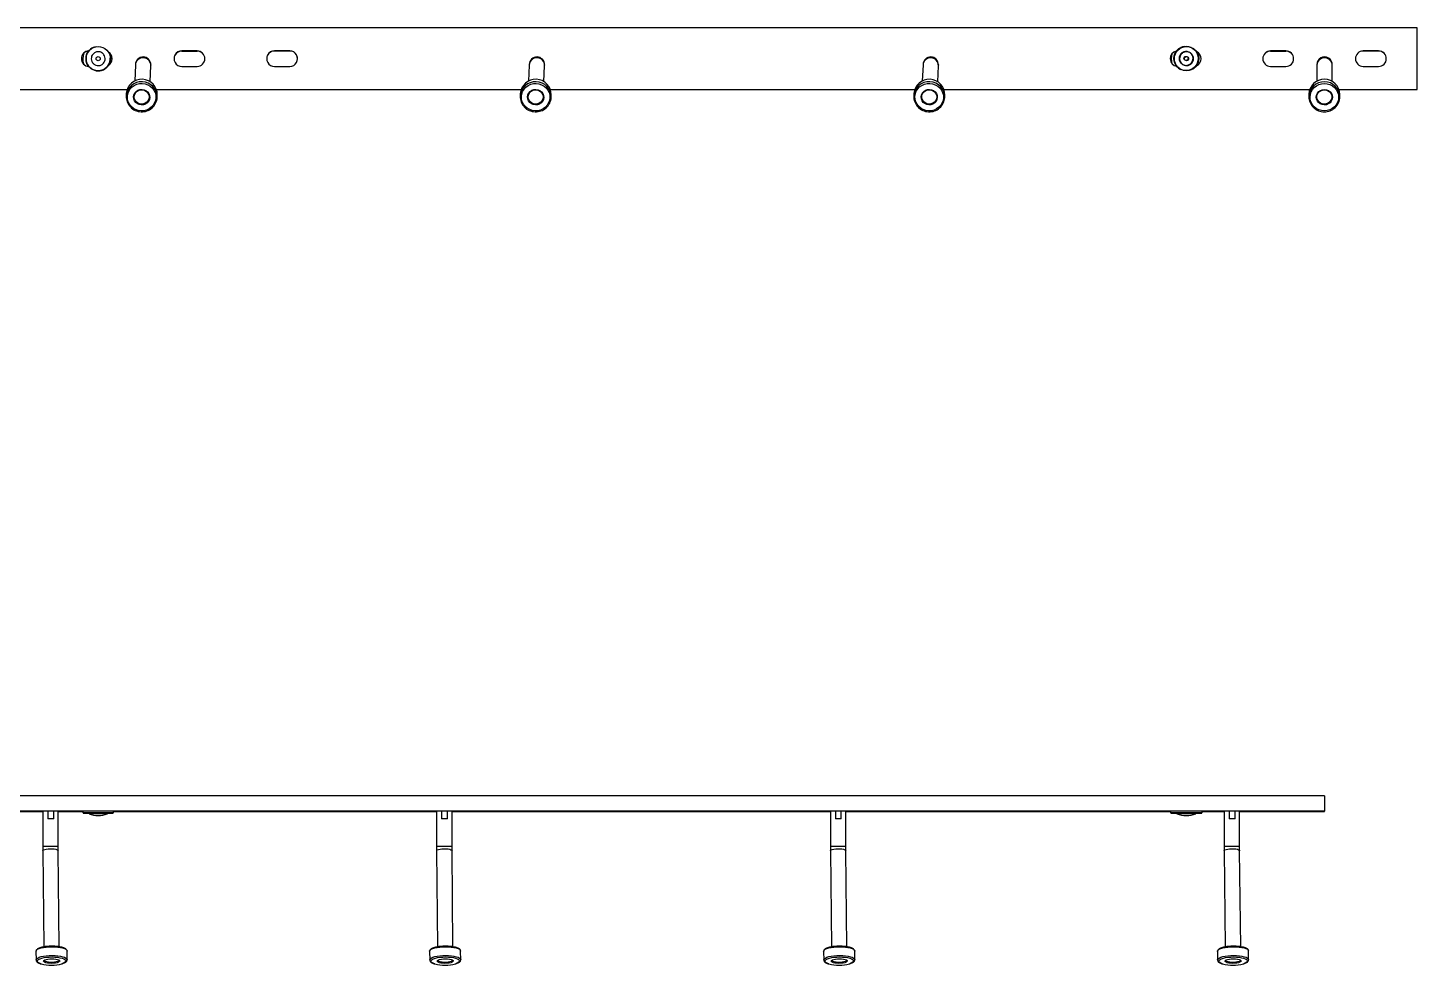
# Model space of a CAD drawing. Header units: millimetres. Extents: x 1364877 to 2662909, y 234189 to 1399913.
# Drawn here: x 2136116 to 2161923, y 775751 to 793162 of the extents above; entities that cross this region are included whole.
import ezdxf

# ---------------------------------------------------------------- set-up
doc = ezdxf.new("R2010")
doc.units = ezdxf.units.MM
doc.header["$LTSCALE"] = 5
doc.header["$MEASUREMENT"] = 0
doc.layers.add('A-CONC-LIN2', color=7, linetype='CONTINUOUS', lineweight=25)

msp = doc.modelspace()

# ---------------------------------------------------------------- linework, layer by layer
at = {"layer": 'A-CONC-LIN2'}
for p, q in [((2161922.8, 793162.4), (2075869.8, 793162.4)), ((2161922.8, 792015), (2161922.8, 793162.4)), ((2137385.9, 792811.7), (2137385.7, 792811.7)), ((2157591.9, 792815.8), (2157591.8, 792815.8)), ((2137136.5, 792586.4), (2137136.5, 792586.2)), ((2137648.8, 792603), (2137648.7, 792603.2)), ((2139262.2, 792732.1), (2138975.4, 792732.1)), ((2138975.4, 792731), (2138975.4, 792732.1)), ((2139262.2, 792731), (2138975.4, 792731)), ((2138975.4, 792731), (2138975.4, 792729.8)), ((2138975.4, 792729.8), (2139262.2, 792729.8)), ((2139262.2, 792731), (2139262.2, 792732.1)), ((2139262.2, 792731), (2139262.2, 792729.8)), ((2140983.3, 792732.1), (2140696.4, 792732.1)), ((2140696.4, 792731), (2140696.4, 792732.1)), ((2140983.3, 792731), (2140696.4, 792731)), ((2140983.3, 792731), (2140983.3, 792732.1)), ((2157342.6, 792590.5), (2157342.6, 792590.4)), ((2157854.8, 792607.3), (2157854.8, 792607.3)), ((2157864.7, 792588.8), (2157864.7, 792589)), ((2159484.6, 792732.1), (2159197.8, 792732.1)), ((2159197.8, 792731), (2159197.8, 792732.1)), ((2159484.7, 792731), (2159197.8, 792731)), ((2159197.8, 792731), (2159197.8, 792729.8)), ((2159197.8, 792729.8), (2159484.6, 792729.8)), ((2159484.7, 792731), (2159484.6, 792732.1)), ((2159484.7, 792731), (2159484.6, 792729.8)), ((2161205.7, 792732.1), (2160918.9, 792732.1)), ((2160918.9, 792731), (2160918.9, 792732.1)), ((2161205.7, 792731), (2160918.9, 792731)), ((2161205.7, 792731), (2161205.7, 792732.1)), ((2138114.5, 792471.9), (2138101, 792173.8)), ((2138387.5, 792160.9), (2138401, 792459)), ((2138401.7, 792476.6), (2138401.5, 792468.9)), ((2138401.7, 792474), (2138401.7, 792476.7)), ((2138975.4, 792445.3), (2139262.2, 792445.3)), ((2140696.4, 792445.3), (2140983.3, 792445.3)), ((2145429, 792471.2), (2145417.1, 792173)), ((2145703.7, 792161.5), (2145715.6, 792459.7)), ((2145716.2, 792476.6), (2145716, 792469.8)), ((2145716.2, 792474), (2145716.2, 792476.7)), ((2152743.5, 792472.1), (2152729.6, 792174)), ((2153016.1, 792160.7), (2153030, 792458.8)), ((2153030.7, 792476.6), (2153030.5, 792468.7)), ((2153030.7, 792474), (2153030.7, 792476.7)), ((2159197.8, 792445.3), (2159484.7, 792445.3)), ((2160058.3, 792466.4), (2160056.4, 792167.9)), ((2160343.2, 792166.1), (2160345.1, 792464.5)), ((2160345.2, 792474), (2160345.2, 792476.7)), ((2160918.9, 792445.3), (2161205.7, 792445.3)), ((2131759.8, 792015), (2137959.6, 792015)), ((2131760.2, 792013.9), (2137959.2, 792013.9)), ((2137958.8, 792012.7), (2131760.6, 792012.7)), ((2137945.3, 791940.2), (2137943.2, 791893.5)), ((2138506.5, 792015), (2145277.1, 792015)), ((2138506.9, 792013.9), (2145276.7, 792013.9)), ((2145276.3, 792012.7), (2138507.3, 792012.7)), ((2138519.3, 791867.5), (2138521.5, 791914.2)), ((2145262.7, 791938.6), (2145260.8, 791891.9)), ((2145823.9, 792015), (2152587.8, 792015)), ((2145824.4, 792013.9), (2152587.4, 792013.9)), ((2152587, 792012.7), (2145824.8, 792012.7)), ((2145837.1, 791868.9), (2145838.9, 791915.6)), ((2152573.6, 791940.7), (2152571.4, 791894)), ((2153134.8, 792015), (2159924.9, 792015)), ((2153135.2, 792013.9), (2159924.5, 792013.9)), ((2159924.1, 792012.7), (2153135.6, 792012.7)), ((2153147.5, 791867.1), (2153149.7, 791913.8)), ((2159909.9, 791928.5), (2159909.6, 791881.8)), ((2160471.5, 792015), (2161922.8, 792015)), ((2160471.9, 792013.9), (2161922.8, 792013.9)), ((2160486.3, 791878.1), (2160486.6, 791924.8)), ((2161922.8, 792013.9), (2161922.8, 792015)), ((2160201.8, 778899.5), (2074148.8, 778899.5)), ((2160201.8, 778899.5), (2160201.8, 778612.7)), ((2160201.8, 778612.7), (2074148.8, 778612.7)), ((2130513.5, 778608), (2136393.8, 778608)), ((2136393.8, 778610.8), (2136393.8, 777955.2)), ((2136486.9, 778611.3), (2136486.9, 778467.9)), ((2136596.6, 778611.3), (2136486.9, 778611.3)), ((2136596.6, 778467.9), (2136596.6, 778611.3)), ((2136680.6, 777955.2), (2136680.6, 778610.8)), ((2136680.6, 778608), (2137136.5, 778608)), ((2137136.5, 778610.3), (2137136.5, 778578.8)), ((2137710.2, 778578.8), (2137710.2, 778610.3)), ((2137710.2, 778608), (2143708.3, 778608)), ((2139262.2, 778610.9), (2138975.4, 778610.9)), ((2138975.4, 778610.9), (2138975.4, 778609.7)), ((2138975.4, 778609.7), (2139262.2, 778609.7)), ((2139262.2, 778610.9), (2139262.2, 778609.7)), ((2143708.3, 778610.8), (2143708.3, 777955.2)), ((2143800.6, 778611.3), (2143800.6, 778467.9)), ((2143910.3, 778611.3), (2143800.6, 778611.3)), ((2143910.3, 778467.9), (2143910.3, 778611.3)), ((2143995.1, 777955.2), (2143995.1, 778610.8)), ((2143995.1, 778608), (2151022.8, 778608)), ((2151022.8, 778610.8), (2151022.8, 777955.2)), ((2151116.1, 778611.3), (2151116.1, 778467.9)), ((2151225.8, 778611.3), (2151116.1, 778611.3)), ((2151225.8, 778467.9), (2151225.8, 778611.3)), ((2151309.6, 777955.2), (2151309.6, 778610.8)), ((2151309.6, 778608), (2157342.6, 778608)), ((2156042.5, 778610.9), (2155755.7, 778610.9)), ((2155755.7, 778610.9), (2155755.7, 778609.7)), ((2155755.7, 778609.7), (2156042.5, 778609.7)), ((2156042.5, 778610.9), (2156042.5, 778609.7)), ((2157342.6, 778610.3), (2157342.6, 778578.8)), ((2157925.7, 778578.8), (2157925.7, 778610.3)), ((2157925.7, 778608), (2158337.3, 778608)), ((2158337.3, 778610.8), (2158337.3, 777955.2)), ((2158430.8, 778611.3), (2158430.9, 778467.9)), ((2158540.5, 778611.3), (2158430.8, 778611.3)), ((2158540.5, 778467.9), (2158540.5, 778611.3)), ((2158624.1, 777955.2), (2158624.1, 778610.8)), ((2158624.1, 778608), (2160201.8, 778608)), ((2159484.6, 778610.9), (2159197.8, 778610.9)), ((2159197.8, 778610.9), (2159197.8, 778609.7)), ((2159197.8, 778609.7), (2159484.6, 778609.7)), ((2159484.6, 778610.9), (2159484.6, 778609.7)), ((2160201.8, 778608), (2160201.8, 778612.7)), ((2137246.4, 778572.1), (2137252.8, 778572.1)), ((2137252.8, 778573), (2137252.8, 778563)), ((2137593.9, 778563), (2137593.9, 778573)), ((2157452.5, 778572.1), (2157458.8, 778572.1)), ((2157458.8, 778573), (2157458.8, 778563)), ((2157809.5, 778563), (2157809.5, 778573)), ((2136394.2, 777873.2), (2136412.3, 776091)), ((2136699.1, 776094), (2136681, 777876.1)), ((2143708.6, 777873.4), (2143723.4, 776091.3)), ((2144010.3, 776093.7), (2143995.4, 777875.8)), ((2151023.2, 777873.1), (2151041.9, 776091)), ((2151328.7, 776094), (2151310, 777876.1)), ((2158337.7, 777873), (2158357.5, 776090.9)), ((2158644.3, 776094.1), (2158624.5, 777876.2)), ((2136268.2, 776008.8), (2136269.8, 775847.2)), ((2136846.5, 775853.1), (2136844.9, 776014.7)), ((2143579.2, 776009.4), (2143580.5, 775847.7)), ((2144157.2, 775852.5), (2144155.9, 776014.2)), ((2150897.8, 776008.7), (2150899.5, 775847.1)), ((2151476.2, 775853.2), (2151474.5, 776014.8)), ((2158213.4, 776008.6), (2158215.2, 775847)), ((2158791.9, 775853.3), (2158790.1, 776015))]:
    msp.add_line(p, q, dxfattribs=at)
for points in [[(2138219.6, 791619.4), (2138168.1, 791626.6), (2138119, 791643.3), (2138074.2, 791668.9), (2138035.5, 791702.4), (2138004.2, 791742.5), (2137981.7, 791787.6), (2137968.7, 791836.1), (2137965.8, 791886), (2137973.1, 791935.5), (2137990.4, 791982.6), (2138016.8, 792025.5), (2138051.5, 792062.7), (2138093.1, 792092.6), (2138140, 792114.1), (2138190.4, 792126.3), (2138242.3, 792128.9), (2138293.8, 792121.7), (2138342.9, 792105), (2138387.7, 792079.4), (2138426.5, 792045.9), (2138457.8, 792005.9), (2138480.3, 791960.7), (2138493.3, 791912.3), (2138496.1, 791862.3), (2138488.8, 791812.9), (2138471.6, 791765.7), (2138445.1, 791722.8), (2138410.5, 791685.7), (2138368.9, 791655.8), (2138322, 791634.3), (2138271.6, 791622), (2138219.6, 791619.4)], [(2138224.6, 791730.4), (2138186.1, 791737), (2138150.6, 791753), (2138120.6, 791777.2), (2138098.2, 791808), (2138084.8, 791843.4), (2138081.3, 791880.8), (2138088.1, 791917.8), (2138104.6, 791951.8), (2138129.7, 791980.6), (2138161.7, 792002), (2138198.4, 792014.8), (2138237.4, 792018), (2138275.9, 792011.3), (2138311.4, 791995.4), (2138341.3, 791971.1), (2138363.8, 791940.3), (2138377.2, 791904.9), (2138380.7, 791867.5), (2138373.9, 791830.5), (2138357.4, 791796.5), (2138332.3, 791767.8), (2138300.3, 791746.3), (2138263.5, 791733.5), (2138224.6, 791730.4)], [(2145538.7, 791619.2), (2145487.1, 791626.1), (2145437.9, 791642.6), (2145393, 791668), (2145354.1, 791701.2), (2145322.6, 791741.1), (2145299.8, 791786.2), (2145286.6, 791834.6), (2145283.5, 791884.5), (2145290.5, 791934), (2145307.5, 791981.2), (2145333.7, 792024.3), (2145368.2, 792061.6), (2145409.7, 792091.7), (2145456.4, 792113.4), (2145506.8, 792126), (2145558.7, 792128.8), (2145610.2, 792121.9), (2145659.4, 792105.5), (2145704.4, 792080.1), (2145743.3, 792046.8), (2145774.8, 792006.9), (2145797.5, 791961.9), (2145810.8, 791913.5), (2145813.9, 791863.6), (2145806.8, 791814.1), (2145789.9, 791766.9), (2145763.6, 791723.8), (2145729.1, 791686.5), (2145687.7, 791656.4), (2145640.9, 791634.6), (2145590.6, 791622.1), (2145538.7, 791619.2)], [(2145543, 791730.2), (2145504.5, 791736.6), (2145468.9, 791752.4), (2145438.8, 791776.5), (2145416.2, 791807.2), (2145402.6, 791842.5), (2145399, 791879.9), (2145405.5, 791916.9), (2145421.9, 791951.1), (2145446.8, 791979.9), (2145478.7, 792001.5), (2145515.4, 792014.5), (2145554.3, 792017.9), (2145592.9, 792011.4), (2145628.4, 791995.6), (2145658.5, 791971.6), (2145681.2, 791940.8), (2145694.7, 791905.6), (2145698.4, 791868.1), (2145691.8, 791831.1), (2145675.5, 791797), (2145650.5, 791768.2), (2145618.6, 791746.5), (2145582, 791733.6), (2145543, 791730.2)], [(2152847.5, 791619.5), (2152796, 791626.7), (2152746.9, 791643.5), (2152702.2, 791669.1), (2152663.5, 791702.7), (2152632.2, 791742.8), (2152609.8, 791788), (2152596.9, 791836.4), (2152594.1, 791886.4), (2152601.4, 791935.8), (2152618.7, 791982.9), (2152645.2, 792025.8), (2152680, 792062.9), (2152721.6, 792092.8), (2152768.5, 792114.2), (2152818.9, 792126.4), (2152870.9, 792128.9), (2152922.4, 792121.7), (2152971.4, 792104.9), (2153016.2, 792079.3), (2153054.9, 792045.7), (2153086.1, 792005.6), (2153108.6, 791960.4), (2153121.5, 791912), (2153124.3, 791862), (2153117, 791812.6), (2153099.7, 791765.5), (2153073.2, 791722.5), (2153038.4, 791685.5), (2152996.8, 791655.6), (2152949.9, 791634.2), (2152899.5, 791622), (2152847.5, 791619.5)], [(2152852.6, 791730.4), (2152814.1, 791737.1), (2152778.7, 791753.1), (2152748.7, 791777.4), (2152726.3, 791808.3), (2152712.9, 791843.6), (2152709.5, 791881.1), (2152716.3, 791918.1), (2152732.9, 791952), (2152758, 791980.7), (2152790.1, 792002.2), (2152826.8, 792014.9), (2152865.8, 792018), (2152904.3, 792011.3), (2152939.7, 791995.3), (2152969.7, 791971), (2152992.1, 791940.1), (2153005.5, 791904.8), (2153008.9, 791867.3), (2153002, 791830.3), (2152985.5, 791796.4), (2152960.4, 791767.7), (2152928.3, 791746.2), (2152891.6, 791733.5), (2152852.6, 791730.4)], [(2160196.3, 791618.6), (2160144.6, 791623.8), (2160094.9, 791638.6), (2160049.1, 791662.5), (2160009.1, 791694.4), (2159976.4, 791733.3), (2159952.1, 791777.5), (2159937.3, 791825.5), (2159932.5, 791875.2), (2159937.9, 791924.9), (2159953.3, 791972.7), (2159978.1, 792016.6), (2160011.4, 792055.1), (2160051.8, 792086.5), (2160097.8, 792109.8), (2160147.7, 792124), (2160199.5, 792128.6), (2160251.3, 792123.4), (2160301, 792108.5), (2160346.7, 792084.7), (2160386.7, 792052.7), (2160419.5, 792013.9), (2160443.7, 791969.6), (2160458.5, 791921.7), (2160463.3, 791871.9), (2160457.9, 791822.2), (2160442.5, 791774.4), (2160417.7, 791730.5), (2160384.5, 791692.1), (2160344, 791660.6), (2160298, 791637.3), (2160248.1, 791623.1), (2160196.3, 791618.6)], [(2160197, 791729.6), (2160158.3, 791734.8), (2160122.2, 791749.4), (2160091.3, 791772.4), (2160067.7, 791802.4), (2160053, 791837.2), (2160048.1, 791874.5), (2160053.4, 791911.7), (2160068.6, 791946.4), (2160092.6, 791976), (2160123.8, 791998.7), (2160160, 792012.9), (2160198.8, 792017.5), (2160237.6, 792012.4), (2160273.6, 791997.8), (2160304.5, 791974.7), (2160328.1, 791944.7), (2160342.9, 791909.9), (2160347.7, 791872.6), (2160342.4, 791835.4), (2160327.2, 791800.8), (2160303.2, 791771.1), (2160272, 791748.4), (2160235.8, 791734.3), (2160197, 791729.6)], [(2138225.2, 791744.5), (2138187.9, 791751.1), (2138153.8, 791767.2), (2138125.4, 791791.4), (2138104.9, 791822.1), (2138093.8, 791857), (2138092.8, 791893.4), (2138102.1, 791928.7), (2138121, 791960.3), (2138148, 791985.7), (2138181.2, 792003.2), (2138218.1, 792011.4), (2138256, 792009.7), (2138292, 791998.2), (2138323.6, 791977.9), (2138348.2, 791950.1), (2138364.2, 791917), (2138370.3, 791881.1), (2138366.1, 791844.9), (2138351.9, 791811.1), (2138328.8, 791782.4), (2138298.4, 791760.7), (2138263, 791747.8), (2138225.2, 791744.5)], [(2145543.6, 791744.3), (2145506.2, 791750.7), (2145472.1, 791766.6), (2145443.6, 791790.7), (2145422.9, 791821.4), (2145411.5, 791856.2), (2145410.4, 791892.6), (2145419.5, 791927.9), (2145438.2, 791959.6), (2145465.1, 791985.1), (2145498.2, 792002.8), (2145535.1, 792011.2), (2145573, 792009.7), (2145609.1, 791998.4), (2145640.7, 791978.2), (2145665.5, 791950.6), (2145681.7, 791917.6), (2145688, 791881.7), (2145684, 791845.4), (2145670, 791811.6), (2145646.9, 791782.7), (2145616.6, 791760.9), (2145581.3, 791747.8), (2145543.6, 791744.3)], [(2152853.3, 791744.5), (2152816, 791751.2), (2152781.9, 791767.3), (2152753.5, 791791.6), (2152733.1, 791822.3), (2152721.9, 791857.2), (2152721, 791893.7), (2152730.4, 791928.9), (2152749.3, 791960.4), (2152776.4, 791985.9), (2152809.6, 792003.3), (2152846.5, 792011.4), (2152884.4, 792009.7), (2152920.4, 791998.2), (2152951.9, 791977.8), (2152976.5, 791950), (2152992.5, 791916.9), (2152998.6, 791880.9), (2152994.3, 791844.7), (2152980.1, 791811), (2152956.9, 791782.3), (2152926.4, 791760.7), (2152891, 791747.7), (2152853.3, 791744.5)], [(2160197.1, 791743.7), (2160159.6, 791748.9), (2160124.9, 791763.7), (2160095.6, 791786.9), (2160073.9, 791816.8), (2160061.4, 791851.2), (2160059.1, 791887.5), (2160067, 791923.2), (2160084.7, 791955.4), (2160110.7, 791981.9), (2160143.2, 792000.6), (2160179.8, 792010.2), (2160217.7, 792009.9), (2160254.2, 791999.9), (2160286.5, 791980.8), (2160312.2, 791954), (2160329.4, 791921.5), (2160336.9, 791885.8), (2160334.1, 791849.5), (2160321.2, 791815.2), (2160299.1, 791785.6), (2160269.6, 791762.8), (2160234.7, 791748.5), (2160197.1, 791743.7)], [(2137161.1, 778610.8), (2137145.9, 778610.7), (2137123.8, 778610.6), (2137112.3, 778610.4), (2137112.3, 778610.2), (2137123.8, 778610.1), (2137136.5, 778610)], [(2138975.4, 778610.9), (2138934.9, 778610.9), (2138897.8, 778610.8), (2138867, 778610.7), (2138844.9, 778610.6), (2138833.4, 778610.4), (2138833.4, 778610.2), (2138844.9, 778610.1), (2138867, 778609.9), (2138897.8, 778609.8), (2138934.9, 778609.8), (2138975.4, 778609.7)], [(2139262.2, 778609.7), (2139302.6, 778609.8), (2139339.7, 778609.8), (2139370.6, 778609.9), (2139392.7, 778610.1), (2139404.2, 778610.2), (2139404.2, 778610.4), (2139392.7, 778610.6), (2139370.6, 778610.7), (2139339.7, 778610.8), (2139302.6, 778610.9), (2139262.2, 778610.9)], [(2155755.7, 778610.9), (2155715.3, 778610.9), (2155678.1, 778610.8), (2155647.3, 778610.7), (2155625.2, 778610.6), (2155613.7, 778610.4), (2155613.7, 778610.2), (2155625.2, 778610.1), (2155647.3, 778609.9), (2155678.1, 778609.8), (2155715.3, 778609.8), (2155755.7, 778609.7)], [(2156042.5, 778609.7), (2156082.9, 778609.8), (2156120.1, 778609.8), (2156150.9, 778609.9), (2156173, 778610.1), (2156184.5, 778610.2), (2156184.5, 778610.4), (2156173, 778610.6), (2156150.9, 778610.7), (2156120.1, 778610.8), (2156082.9, 778610.9), (2156042.5, 778610.9)], [(2157353, 778610.6), (2157346.3, 778610.6), (2157334.8, 778610.4), (2157334.8, 778610.2), (2157342.6, 778610.1)], [(2159197.8, 778610.9), (2159157.4, 778610.9), (2159120.3, 778610.8), (2159089.4, 778610.7), (2159067.3, 778610.6), (2159055.8, 778610.4), (2159055.8, 778610.2), (2159067.3, 778610.1), (2159089.4, 778609.9), (2159120.3, 778609.8), (2159157.4, 778609.8), (2159197.8, 778609.7)], [(2159484.6, 778609.7), (2159525.1, 778609.8), (2159562.2, 778609.8), (2159593, 778609.9), (2159615.1, 778610.1), (2159626.6, 778610.2), (2159626.6, 778610.4), (2159615.1, 778610.6), (2159593, 778610.7), (2159562.2, 778610.8), (2159525.1, 778610.9), (2159484.6, 778610.9)], [(2137596.2, 778572.1), (2137633.1, 778572.3), (2137664.7, 778572.4), (2137687.6, 778572.6), (2137701, 778572.9), (2137704.3, 778573.1), (2137697.5, 778573.3), (2137680.7, 778573.5), (2137654.7, 778573.7), (2137620.3, 778573.9), (2137578.8, 778574), (2137531.6, 778574.1), (2137480.6, 778574.2), (2137427.4, 778574.2), (2137374.2, 778574.2), (2137322.7, 778574.1), (2137274.8, 778574), (2137232.3, 778573.9), (2137196.8, 778573.7), (2137169.4, 778573.5), (2137151.2, 778573.3), (2137142.8, 778573.1), (2137144.6, 778572.9), (2137156.4, 778572.7), (2137177.9, 778572.5), (2137208.3, 778572.3), (2137246.4, 778572.1), (2137246.4, 778572.1)], [(2137593.9, 778573), (2137593.9, 778573), (2137588.4, 778573.2), (2137572.6, 778573.4), (2137547.3, 778573.5), (2137514.3, 778573.6), (2137475.5, 778573.7), (2137433.5, 778573.7), (2137390.8, 778573.7), (2137350.2, 778573.7), (2137314.2, 778573.6), (2137285, 778573.4), (2137264.5, 778573.3), (2137254, 778573.1), (2137252.8, 778573)], [(2137593.9, 778563), (2137593.9, 778563), (2137588.4, 778563.2), (2137572.6, 778563.3), (2137547.3, 778563.5), (2137514.3, 778563.6), (2137475.5, 778563.7), (2137433.5, 778563.7), (2137390.8, 778563.7), (2137350.2, 778563.6), (2137314.2, 778563.5), (2137285, 778563.4), (2137264.5, 778563.2), (2137254.1, 778563.1), (2137252.8, 778563)], [(2157809.5, 778572.1), (2157839.2, 778572.2), (2157870.8, 778572.4), (2157893.7, 778572.6), (2157907.1, 778572.8), (2157910.4, 778573.1), (2157903.5, 778573.3), (2157886.8, 778573.5), (2157860.8, 778573.7), (2157826.4, 778573.8), (2157784.8, 778574), (2157737.7, 778574.1), (2157686.6, 778574.1), (2157633.5, 778574.2), (2157580.2, 778574.2), (2157528.8, 778574.1), (2157480.9, 778574), (2157438.4, 778573.9), (2157402.8, 778573.7), (2157375.5, 778573.5), (2157357.2, 778573.3), (2157348.9, 778573.1), (2157350.6, 778572.9), (2157362.5, 778572.7), (2157384, 778572.5), (2157414.3, 778572.3), (2157452.5, 778572.1), (2157452.5, 778572.1)], [(2157811.3, 778572.1), (2157811.8, 778572.1), (2157850.6, 778572.3), (2157881.8, 778572.4), (2157904.2, 778572.7), (2157917, 778572.9), (2157919.7, 778573.1), (2157912.3, 778573.3), (2157895.1, 778573.5), (2157868.5, 778573.7), (2157833.7, 778573.9), (2157791.8, 778574), (2157744.4, 778574.1), (2157693.2, 778574.2), (2157640, 778574.2), (2157586.8, 778574.2), (2157535.5, 778574.1), (2157487.9, 778574), (2157445.7, 778573.9), (2157410.6, 778573.7), (2157383.7, 778573.5), (2157366, 778573.3), (2157358.2, 778573.1), (2157360.5, 778572.9), (2157372.9, 778572.7), (2157394.9, 778572.5), (2157394.9, 778572.5)], [(2157394.9, 778572.5), (2157425.7, 778572.3), (2157458.9, 778572.1)], [(2136394.2, 777873.2), (2136396.2, 777880.2), (2136408, 777890.9), (2136429.4, 777900.4), (2136458.8, 777908), (2136494.1, 777913.1), (2136532.6, 777915.4), (2136571.4, 777914.6), (2136607.8, 777910.9), (2136638.9, 777904.5), (2136662.5, 777895.8), (2136676.9, 777885.6), (2136681, 777876.1)], [(2143708.6, 777873.4), (2143710.5, 777880.2), (2143722.1, 777890.9), (2143743.3, 777900.4), (2143772.5, 777908), (2143807.7, 777913.1), (2143846.1, 777915.4), (2143885, 777914.6), (2143921.4, 777910.9), (2143952.7, 777904.5), (2143976.5, 777895.8), (2143991.1, 777885.6), (2143995.4, 777875.8)], [(2151023.2, 777873.1), (2151025.3, 777880.2), (2151037.1, 777890.9), (2151058.5, 777900.4), (2151088, 777908), (2151123.2, 777913.1), (2151161.7, 777915.4), (2151200.6, 777914.6), (2151236.9, 777910.9), (2151268, 777904.5), (2151291.6, 777895.8), (2151305.9, 777885.6), (2151310, 777876.1)], [(2158337.7, 777873), (2158339.9, 777880.2), (2158351.8, 777890.9), (2158373.2, 777900.4), (2158402.7, 777908), (2158438, 777913.1), (2158476.5, 777915.4), (2158515.4, 777914.6), (2158551.7, 777910.9), (2158582.8, 777904.5), (2158606.3, 777895.8), (2158620.5, 777885.6), (2158624.5, 777876.2)], [(2136268.2, 776008.8), (2136269.1, 776015.7), (2136278.7, 776031.2), (2136298.4, 776046), (2136327.4, 776059.5), (2136364.6, 776071.3), (2136408.8, 776081), (2136458.3, 776088.1), (2136511.4, 776092.5), (2136566.1, 776094)], [(2136566.1, 776094), (2136620.5, 776092.5), (2136672.6, 776088.1), (2136720.4, 776080.9), (2136762.4, 776071.2), (2136796.9, 776059.4), (2136822.7, 776045.9), (2136838.9, 776031.1), (2136844.9, 776015.6), (2136844.9, 776014.7)], [(2143579.2, 776009.4), (2143580, 776015.7), (2143589.2, 776031.2), (2143608.6, 776046), (2143637.3, 776059.5), (2143674.3, 776071.3), (2143718.3, 776080.9), (2143767.7, 776088.1), (2143820.7, 776092.5), (2143875.4, 776094)], [(2143875.4, 776094), (2143929.8, 776092.5), (2143981.9, 776088.1), (2144030, 776080.9), (2144072.1, 776071.2), (2144106.9, 776059.4), (2144133, 776045.9), (2144149.5, 776031.1), (2144155.8, 776015.6), (2144155.9, 776014.2)], [(2150897.8, 776008.7), (2150898.7, 776015.7), (2150908.4, 776031.2), (2150928.1, 776046), (2150957.1, 776059.5), (2150994.4, 776071.3), (2151038.6, 776081), (2151088.2, 776088.1), (2151141.3, 776092.5), (2151196, 776094)], [(2151196, 776094), (2151250.4, 776092.5), (2151302.4, 776088.1), (2151350.2, 776080.9), (2151392.1, 776071.2), (2151426.6, 776059.4), (2151452.4, 776045.9), (2151468.5, 776031.1), (2151474.4, 776015.6), (2151474.5, 776014.8)], [(2158213.4, 776008.6), (2158214.4, 776015.7), (2158224.2, 776031.2), (2158244, 776046), (2158273.1, 776059.5), (2158310.5, 776071.3), (2158354.8, 776081), (2158404.4, 776088.1), (2158457.5, 776092.5), (2158512.2, 776094)], [(2158512.2, 776094), (2158566.6, 776092.5), (2158618.6, 776088.1), (2158666.3, 776080.9), (2158708.2, 776071.2), (2158742.6, 776059.4), (2158768.2, 776045.9), (2158784.3, 776031.1), (2158790.1, 776015.6), (2158790.1, 776015)], [(2136269.8, 775848.4), (2136270.8, 775854.1), (2136280.4, 775869.6), (2136300, 775884.3), (2136329, 775897.9), (2136366.3, 775909.7), (2136410.4, 775919.3), (2136460, 775926.5), (2136513.1, 775930.9), (2136567.8, 775932.4)], [(2136363.9, 775774.9), (2136332.9, 775786.1), (2136310, 775799.2), (2136296.5, 775813.4), (2136293.1, 775828.2), (2136300, 775842.9), (2136316.7, 775857.1), (2136342.8, 775870.2), (2136377.1, 775881.7), (2136418.4, 775891.1), (2136465.1, 775898.1), (2136515.3, 775902.4), (2136567.2, 775903.8)], [(2136563.4, 775870.9), (2136602, 775869.4), (2136637.6, 775865.1), (2136667.8, 775858.3), (2136690.6, 775849.5), (2136704.3, 775839.2), (2136708.1, 775828.1), (2136701.7, 775817.1), (2136685.6, 775806.8), (2136660.8, 775797.9), (2136629, 775791.1), (2136592.3, 775786.9), (2136553.4, 775785.4), (2136514.8, 775786.9), (2136479.2, 775791.2), (2136449, 775798), (2136426.2, 775806.8), (2136412.5, 775817.1), (2136408.7, 775828.2), (2136415.1, 775839.2), (2136431.2, 775849.5), (2136456.1, 775858.4), (2136487.9, 775865.2), (2136524.5, 775869.4), (2136563.4, 775870.9)], [(2136697.1, 775846.1), (2136696.8, 775839.1), (2136687.8, 775828.5), (2136669.3, 775818.9), (2136642.5, 775811), (2136609.5, 775805.4), (2136572.6, 775802.5), (2136534.7, 775802.5), (2136498.6, 775805.4), (2136466.8, 775811.1), (2136441.9, 775819), (2136425.6, 775828.6), (2136419.1, 775839.2), (2136419.1, 775841.8)], [(2136567.2, 775903.8), (2136618.8, 775902.4), (2136668.1, 775898), (2136713.1, 775891), (2136752.2, 775881.6), (2136783.9, 775870.2), (2136806.9, 775857.1), (2136820.3, 775842.9), (2136823.7, 775828.1), (2136816.8, 775813.3), (2136800.1, 775799.2), (2136774.1, 775786.1), (2136749.6, 775777.5)], [(2136567.8, 775932.4), (2136622.1, 775930.9), (2136674.2, 775926.5), (2136722.1, 775919.3), (2136764, 775909.6), (2136798.5, 775897.8), (2136824.3, 775884.3), (2136840.5, 775869.5), (2136846.5, 775854), (2136846.5, 775853.4)], [(2143580.5, 775848.8), (2143581.3, 775854.1), (2143590.6, 775869.6), (2143609.9, 775884.3), (2143638.6, 775897.9), (2143675.6, 775909.7), (2143719.6, 775919.3), (2143769, 775926.5), (2143822, 775930.9), (2143876.7, 775932.4)], [(2143675.4, 775774.9), (2143644.4, 775786.1), (2143621.2, 775799.2), (2143607.4, 775813.4), (2143603.7, 775828.2), (2143610.2, 775842.9), (2143626.7, 775857.1), (2143652.5, 775870.2), (2143686.6, 775881.7), (2143727.7, 775891.1), (2143774.2, 775898.1), (2143824.4, 775902.4), (2143876.3, 775903.8)], [(2143873.1, 775870.9), (2143911.7, 775869.4), (2143947.5, 775865.1), (2143977.8, 775858.3), (2144000.8, 775849.5), (2144014.8, 775839.2), (2144018.8, 775828.1), (2144012.6, 775817.1), (2143996.7, 775806.8), (2143972.1, 775797.9), (2143940.4, 775791.1), (2143903.9, 775786.9), (2143865, 775785.4), (2143826.3, 775786.9), (2143790.6, 775791.2), (2143760.3, 775798), (2143737.3, 775806.8), (2143723.3, 775817.1), (2143719.3, 775828.2), (2143725.4, 775839.2), (2143741.4, 775849.5), (2143766, 775858.4), (2143797.7, 775865.2), (2143834.2, 775869.4), (2143873.1, 775870.9)], [(2144007.8, 775845.9), (2144007.5, 775839.1), (2143998.8, 775828.5), (2143980.5, 775818.9), (2143953.8, 775811), (2143920.9, 775805.4), (2143884.1, 775802.5), (2143846.2, 775802.5), (2143810, 775805.4), (2143778.2, 775811.1), (2143753, 775819), (2143736.5, 775828.6), (2143729.8, 775839.2), (2143729.8, 775842)], [(2143876.3, 775903.8), (2143927.9, 775902.4), (2143977.3, 775898.1), (2144022.5, 775891.1), (2144061.8, 775881.6), (2144093.7, 775870.2), (2144116.9, 775857.1), (2144130.7, 775842.9), (2144134.4, 775828.1), (2144127.9, 775813.4), (2144111.4, 775799.2), (2144085.6, 775786.1), (2144061.1, 775777.4)], [(2143876.7, 775932.4), (2143931.1, 775930.9), (2143983.3, 775926.5), (2144031.3, 775919.3), (2144073.5, 775909.6), (2144108.2, 775897.8), (2144134.3, 775884.3), (2144150.8, 775869.5), (2144157.2, 775854), (2144157.2, 775852.9)], [(2150899.5, 775848.3), (2150900.4, 775854.1), (2150910.1, 775869.6), (2150929.8, 775884.3), (2150958.8, 775897.9), (2150996.1, 775909.7), (2151040.3, 775919.3), (2151089.9, 775926.5), (2151143, 775930.9), (2151197.7, 775932.4)], [(2150993.4, 775774.9), (2150962.4, 775786.1), (2150939.5, 775799.2), (2150926.1, 775813.4), (2150922.8, 775828.2), (2150929.7, 775843), (2150946.5, 775857.1), (2150972.5, 775870.2), (2151006.9, 775881.7), (2151048.2, 775891.1), (2151094.9, 775898.1), (2151145.2, 775902.4), (2151197.1, 775903.8)], [(2151193.2, 775870.9), (2151231.7, 775869.4), (2151267.3, 775865.1), (2151297.5, 775858.3), (2151320.3, 775849.5), (2151334, 775839.2), (2151337.8, 775828.1), (2151331.3, 775817.1), (2151315.1, 775806.8), (2151290.3, 775797.9), (2151258.5, 775791.1), (2151221.8, 775786.9), (2151182.9, 775785.4), (2151144.3, 775786.9), (2151108.7, 775791.2), (2151078.5, 775798), (2151055.8, 775806.8), (2151042.1, 775817.1), (2151038.3, 775828.2), (2151044.7, 775839.2), (2151060.9, 775849.5), (2151085.8, 775858.4), (2151117.6, 775865.2), (2151154.2, 775869.4), (2151193.2, 775870.9)], [(2151326.7, 775846.1), (2151326.4, 775839.1), (2151317.4, 775828.5), (2151298.8, 775818.9), (2151272, 775811), (2151239, 775805.4), (2151202.1, 775802.5), (2151164.2, 775802.5), (2151128.1, 775805.4), (2151096.4, 775811.1), (2151071.5, 775819), (2151055.2, 775828.6), (2151048.7, 775839.2), (2151048.7, 775841.7)], [(2151197.1, 775903.8), (2151248.7, 775902.4), (2151297.9, 775898), (2151343, 775891.1), (2151382, 775881.6), (2151413.6, 775870.2), (2151436.6, 775857.1), (2151450, 775842.9), (2151453.3, 775828.1), (2151446.4, 775813.3), (2151429.6, 775799.2), (2151403.5, 775786.1), (2151379.1, 775777.5)], [(2151197.7, 775932.4), (2151252, 775930.9), (2151304.1, 775926.5), (2151351.9, 775919.3), (2151393.8, 775909.6), (2151428.3, 775897.8), (2151454.1, 775884.3), (2151470.2, 775869.5), (2151476.1, 775854), (2151476.1, 775853.5)], [(2158215.2, 775848.1), (2158216.2, 775854.1), (2158226, 775869.6), (2158245.8, 775884.3), (2158274.9, 775897.9), (2158312.3, 775909.7), (2158356.6, 775919.3), (2158406.2, 775926.5), (2158459.3, 775930.9), (2158514, 775932.4)], [(2158308.9, 775774.8), (2158277.9, 775786.1), (2158255.1, 775799.2), (2158241.8, 775813.4), (2158238.6, 775828.2), (2158245.5, 775843), (2158262.4, 775857.1), (2158288.6, 775870.2), (2158323, 775881.7), (2158364.4, 775891.1), (2158411.2, 775898.1), (2158461.5, 775902.4), (2158513.4, 775903.8)], [(2158509.2, 775870.9), (2158547.8, 775869.4), (2158583.4, 775865.1), (2158613.5, 775858.3), (2158636.2, 775849.5), (2158649.8, 775839.2), (2158653.5, 775828.1), (2158647, 775817.1), (2158630.7, 775806.8), (2158605.8, 775797.9), (2158574, 775791.1), (2158537.3, 775786.9), (2158498.4, 775785.4), (2158459.8, 775786.9), (2158424.2, 775791.2), (2158394.1, 775798), (2158371.4, 775806.8), (2158357.8, 775817.1), (2158354.1, 775828.2), (2158360.6, 775839.2), (2158376.9, 775849.5), (2158401.8, 775858.4), (2158433.6, 775865.2), (2158470.3, 775869.4), (2158509.2, 775870.9)], [(2158642.5, 775846.2), (2158642.1, 775839.1), (2158633.1, 775828.5), (2158614.4, 775818.9), (2158587.5, 775811), (2158554.5, 775805.4), (2158517.6, 775802.5), (2158479.7, 775802.5), (2158443.6, 775805.4), (2158411.9, 775811.1), (2158387.1, 775819), (2158370.8, 775828.6), (2158364.5, 775839.2), (2158364.5, 775841.6)], [(2158513.4, 775903.8), (2158565, 775902.4), (2158614.2, 775898), (2158659.1, 775891), (2158698.1, 775881.6), (2158729.7, 775870.2), (2158752.5, 775857.1), (2158765.8, 775842.9), (2158769, 775828.1), (2158762, 775813.3), (2158745.2, 775799.2), (2158719, 775786.1), (2158694.6, 775777.5)], [(2158514, 775932.4), (2158568.3, 775930.9), (2158620.3, 775926.5), (2158668.1, 775919.3), (2158710, 775909.6), (2158744.3, 775897.8), (2158770, 775884.3), (2158786, 775869.5), (2158791.9, 775854), (2158791.9, 775853.7)]]:
    msp.add_lwpolyline(points, dxfattribs=at)
for centre, radius in [((2137423.4, 792589), 225.8), ((2157629.4, 792593.1), 225.8), ((2157638.9, 792589), 225.8), ((2137423.4, 792589.3), 38.4), ((2157629.4, 792593.5), 38.4), ((2157638.9, 792589.3), 38.4)]:
    msp.add_circle(centre, radius, dxfattribs=at)
for centre, radius, start, end in [((2137423.2, 792588.8), 226, 99.55826, 158.20641), ((2157629.3, 792593), 226, 99.55814, 158.20653), ((2137254.3, 792588.7), 143.4, 92.35484, 267.72256), ((2137254.3, 792587.5), 143.4, 92.7533, 179.99879), ((2137254.3, 792586.4), 143.4, 93.14372, 180.0035), ((2137423.4, 792586.4), 286.8, 158.5821, 201.01955), ((2137423.5, 792586.3), 287, 180.00785, 200.97187), ((2137423.2, 792588.8), 226, 158.20578, 3.58976), ((2137541.1, 792588.7), 143.4, 299.31991, 60.51635), ((2137541.1, 792587.5), 143.4, 359.99948, 59.94955), ((2137541.1, 792586.4), 143.4, 0.00512, 59.38678), ((2138257.5, 792460.9), 143.5, 359.21234, 175.64575), ((2138258.2, 792476.7), 143.4, 359.97409, 177.44515), ((2138975.4, 792588.7), 143.4, 90.00013, 270.00048), ((2138975.4, 792587.5), 143.4, 89.99883, 180.00135), ((2138975.4, 792586.4), 143.4, 90.00241, 179.99665), ((2139262.2, 792588.7), 143.4, 269.99986, 89.99959), ((2139262.2, 792587.5), 143.4, 0.00146, 89.99957), ((2139262.2, 792586.4), 143.4, 359.99872, 90.00216), ((2140696.4, 792588.7), 143.4, 89.99857, 270.00087), ((2140696.4, 792587.5), 143.4, 90.00276, 179.99605), ((2140983.3, 792588.7), 143.4, 269.99895, 90.0005), ((2140983.3, 792587.6), 143.4, 359.99889, 90.00214), ((2145572.1, 792460.9), 143.5, 359.51497, 175.94475), ((2145572.7, 792476.7), 143.4, 359.9724, 177.7449), ((2152886.5, 792461), 143.5, 359.13493, 175.56999), ((2152887.3, 792476.7), 143.4, 359.97213, 177.37186), ((2157476.7, 792588.7), 143.4, 101.07149, 262.12311), ((2157476.8, 792587.5), 143.4, 101.50221, 179.99786), ((2157476.8, 792586.3), 143.4, 101.92349, 179.99221), ((2157629.7, 792590.5), 287.1, 167.60959, 195.03804), ((2157628.9, 792590.3), 286.3, 179.98678, 195.017), ((2157645.7, 792586.4), 293.3, 161.52142, 198.06743), ((2157629.3, 792593), 226, 158.20584, 243.62594), ((2157763.6, 792588.7), 143.4, 294.56883, 65.29434), ((2157763.6, 792587.6), 143.4, 359.99807, 64.75927), ((2157763.6, 792586.4), 143.4, 359.99965, 64.22995), ((2159197.8, 792588.7), 143.4, 90.0006, 270), ((2159197.8, 792587.6), 143.4, 89.99751, 180.00131), ((2159197.8, 792586.4), 143.4, 89.99715, 180.00191), ((2159484.6, 792588.7), 143.4, 270.00076, 90.00004), ((2159484.7, 792586.4), 143.4, 359.99667, 90.0042), ((2159484.7, 792587.6), 143.4, 359.99578, 90.00252), ((2160201.8, 792476.7), 143.4, 359.50688, 179.63993), ((2160201.7, 792460.9), 143.5, 1.43661, 177.83999), ((2160918.9, 792588.7), 143.4, 90.0006, 270), ((2160918.9, 792587.5), 143.4, 89.99918, 179.99964), ((2161205.7, 792588.7), 143.4, 270.0012, 89.99961), ((2161205.7, 792587.5), 143.4, 0.00532, 89.99571), ((2138230.9, 791871.7), 288.5, 359.17094, 175.64991), ((2138233, 791918.4), 288.5, 359.17067, 175.65018), ((2145548.6, 791871.5), 288.5, 359.47357, 175.95393), ((2145550.4, 791918.2), 288.5, 359.47434, 175.95319), ((2152859.1, 791871.7), 288.5, 359.09371, 175.57476), ((2152861.2, 791918.4), 288.5, 359.0938, 175.574), ((2160197.9, 791871.1), 288.5, 1.39582, 177.87611), ((2160198.2, 791917.8), 288.5, 1.39611, 177.87514), ((2138225.2, 791885.8), 282.1, 178.42171, 268.72716), ((2138237.3, 791885.7), 282.6, 266.26782, 356.30068), ((2145542.8, 791885.6), 282.1, 178.72371, 269.02763), ((2145555, 791885.6), 282.6, 266.56724, 356.60341), ((2152853.4, 791885.8), 282.1, 178.34644, 268.65201), ((2152865.6, 791885.8), 282.6, 266.19445, 356.22364), ((2160191.7, 791884.9), 282.1, 180.64533, 270.92202), ((2160203.8, 791885.4), 282.6, 268.46179, 358.5249), ((2136467.4, 774061.4), 4550, 89.75409, 90.92723), ((2136619.8, 775662.5), 2948.9, 88.81815, 90.44974), ((2137423.5, 753581.7), 25030.3, 89.34363, 90.65686), ((2143782.2, 773994.2), 4617.2, 89.77177, 90.91736), ((2143933.3, 775539.2), 3072.2, 88.84658, 90.42804), ((2151096.4, 774037.6), 4573.8, 89.75396, 90.92266), ((2151248.8, 775663.8), 2947.7, 88.81712, 90.4468), ((2157504.7, 767715.9), 10895.6, 89.78121, 90.85257), ((2157624.7, 746528.8), 32083, 89.46243, 90.45933), ((2158411.3, 773992.3), 4619.1, 89.75801, 90.91875), ((2158563.6, 775693.8), 2917.6, 88.81211, 90.45333), ((2136536.6, 743462.2), 35005.7, 89.90174, 90.08131), ((2137423.2, 753452.1), 25128.3, 89.34551, 90.65362), ((2137423.4, 778979.7), 450.3, 247.74098, 292.25902), ((2143852.3, 745217.4), 33250.6, 89.89996, 90.08905), ((2151165.5, 746149.2), 32318.8, 89.89321, 90.0877), ((2157491, 768790.8), 9789, 89.83623, 90.86898), ((2157547.5, 772856.3), 5717.4, 89.79997, 90.88847), ((2157550.1, 772468.8), 6094.8, 89.85293, 90.85746), ((2157629.4, 778979.7), 450.3, 247.74098, 270.70468), ((2157652.3, 751894.8), 26685.4, 89.4129, 90.28614), ((2157641.7, 761578), 16995.9, 89.43448, 90.29066), ((2157643.5, 761880.7), 16683.2, 89.43017, 90.26732), ((2157638.9, 778979.7), 450.3, 269.50186, 292.25902), ((2158480.4, 742043.3), 36424.7, 89.90536, 90.07792), ((2136537.2, 764186.1), 13769.9, 89.40326, 90.59682), ((2143851.7, 764252.7), 13703.3, 89.40037, 90.59973), ((2151166.2, 764246.4), 13709.6, 89.40069, 90.59951), ((2158480.7, 764204.8), 13751.1, 89.40249, 90.59769), ((2136551.8, 776501.5), 750.5, 255.497, 285.27649), ((2143863.6, 776501.6), 750.6, 255.47977, 285.25099), ((2151181.3, 776501.4), 750.5, 255.49927, 285.27997), ((2158496.7, 776501.3), 750.4, 255.50335, 285.28939)]:
    msp.add_arc(centre, radius, start, end, dxfattribs=at)
for points, knots in [([(2137298.2, 792558.4), (2137296.1, 792575.6), (2137291.9, 792609.3), (2137310.6, 792657.3), (2137338.7, 792688.6), (2137367.6, 792706.2), (2137395.8, 792716.3), (2137426.9, 792719.3), (2137460.4, 792713.9), (2137489.4, 792701.4), (2137513.6, 792682.6), (2137535.3, 792656.6), (2137552.1, 792618.5), (2137554.2, 792569.7), (2137537.9, 792523.3), (2137511.4, 792492.3), (2137483.7, 792474), (2137458.7, 792463.9), (2137431.4, 792459.2), (2137395.9, 792460.9), (2137355, 792476), (2137315.8, 792510.6), (2137304.1, 792542.4), (2137298.2, 792558.4)], [0, 0, 0, 0, 0.0634448, 0.1247767, 0.184651, 0.216592, 0.2497838, 0.2955769, 0.3311074, 0.3749913, 0.4112163, 0.4442035, 0.5002184, 0.5627374, 0.6212268, 0.6791942, 0.7107648, 0.7439724, 0.7788216, 0.8129325, 0.8753029, 0.9374022, 1, 1, 1, 1]), ([(2157504.2, 792562.6), (2157502.1, 792579.7), (2157498, 792613.5), (2157516.7, 792661.5), (2157544.7, 792692.7), (2157573.6, 792710.3), (2157601.9, 792720.5), (2157633, 792723.4), (2157666.5, 792718.1), (2157695.4, 792705.6), (2157719.7, 792686.8), (2157741.4, 792660.7), (2157758.2, 792622.7), (2157760.2, 792573.9), (2157743.9, 792527.4), (2157717.5, 792496.4), (2157689.8, 792478.1), (2157664.8, 792468), (2157637.5, 792463.4), (2157601.9, 792465), (2157561, 792480.1), (2157521.9, 792514.7), (2157510.2, 792546.6), (2157504.2, 792562.6)], [0, 0, 0, 0, 0.0634449, 0.1247782, 0.1846524, 0.2165934, 0.2497852, 0.2955782, 0.3311039, 0.3749878, 0.4112194, 0.4442044, 0.5002175, 0.5627368, 0.6212275, 0.6791949, 0.7107619, 0.7439735, 0.7788267, 0.8129292, 0.8753075, 0.9374004, 1, 1, 1, 1]), ([(2157533.3, 792515.2), (2157525.1, 792530.4), (2157509, 792560.4), (2157509, 792611.9), (2157523.9, 792651.2), (2157544.5, 792678.1), (2157567.2, 792697.7), (2157595.1, 792711.8), (2157628.2, 792718.9), (2157659.7, 792717.7), (2157689.1, 792708.9), (2157718.8, 792692.5), (2157748.2, 792663.1), (2157767.8, 792618.4), (2157769.4, 792569.2), (2157756, 792530.7), (2157736.8, 792503.6), (2157717.1, 792485.2), (2157693.4, 792471), (2157659.6, 792459.6), (2157616, 792458.9), (2157567.1, 792477), (2157544.6, 792502.4), (2157533.3, 792515.2)], [0, 0, 0, 0, 0.0634422, 0.12477691, 0.18465115, 0.21659189, 0.24978725, 0.29557705, 0.33110794, 0.37499096, 0.41121703, 0.44420663, 0.50022066, 0.56273742, 0.6212275, 0.67919556, 0.71076092, 0.74397457, 0.77882577, 0.81293211, 0.87530625, 0.93740787, 1, 1, 1, 1]), ([(2138115, 792484.2), (2138115, 792484.1), (2138115, 792483.6), (2138115, 792483.1), (2138114.8, 792480.8), (2138114.6, 792475.5), (2138114.5, 792471.9)], [0, 0, 0, 0, 0.0072564, 0.0844837, 0.3815219, 1, 1, 1, 1]), ([(2138401, 792459), (2138401.1, 792461.2), (2138401.3, 792465.7), (2138401.5, 792468.8), (2138401.5, 792469.3), (2138401.5, 792469.4)], [0, 0, 0, 0, 0.3950477, 0.8018606, 1, 1, 1, 1]), ([(2145429.5, 792483.3), (2145429.5, 792483.1), (2145429.4, 792482.1), (2145429.4, 792480.8), (2145429.1, 792475.2), (2145429, 792471.2)], [0, 0, 0, 0, 0.0571401, 0.3055408, 1, 1, 1, 1]), ([(2145715.6, 792459.7), (2145715.7, 792462), (2145715.9, 792466.6), (2145716.1, 792469.2), (2145716, 792470.5), (2145716, 792470.2), (2145716, 792470.2)], [0, 0, 0, 0, 0.3919858, 0.7956335, 0.997383, 1, 1, 1, 1]), ([(2152744, 792484.4), (2152744, 792484.3), (2152744, 792483.8), (2152744, 792483.2), (2152743.9, 792480.9), (2152743.6, 792475.6), (2152743.5, 792472.1)], [0, 0, 0, 0, 0.0097377, 0.0904936, 0.3975619, 1, 1, 1, 1]), ([(2153030, 792458.8), (2153030.1, 792461), (2153030.3, 792465.5), (2153030.4, 792468.6), (2153030.5, 792469.1), (2153030.5, 792469.2)], [0, 0, 0, 0, 0.3957388, 0.8033557, 1, 1, 1, 1]), ([(2160058.3, 792477.7), (2160058.3, 792477.4), (2160058.3, 792476.2), (2160058.3, 792472), (2160058.3, 792467), (2160058.3, 792466.4)], [0, 0, 0, 0, 0.25017769, 0.90591991, 1, 1, 1, 1]), ([(2160345.1, 792464.5), (2160345.1, 792466.8), (2160345.1, 792471.3), (2160345.2, 792474.3), (2160345.2, 792475.4), (2160345.2, 792475.5), (2160345.2, 792475.5)], [0, 0, 0, 0, 0.3617802, 0.734344, 0.9207266, 1, 1, 1, 1]), ([(2136393.8, 777955.2), (2136393.8, 777946.2), (2136393.8, 777920.7), (2136394, 777893.3), (2136394.2, 777875.3), (2136394.2, 777873.2)], [0, 0, 0, 0, 0.3268392, 0.9185253, 1, 1, 1, 1]), ([(2136681, 777876.1), (2136680.9, 777884.5), (2136680.7, 777908.2), (2136680.6, 777935), (2136680.6, 777953), (2136680.6, 777955.2)], [0, 0, 0, 0, 0.3268021, 0.9181404, 1, 1, 1, 1]), ([(2143708.3, 777955.2), (2143708.3, 777946.2), (2143708.3, 777920.8), (2143708.4, 777893.5), (2143708.6, 777875.6), (2143708.6, 777873.4)], [0, 0, 0, 0, 0.3267918, 0.9185017, 1, 1, 1, 1]), ([(2143995.4, 777875.8), (2143995.4, 777884.3), (2143995.2, 777908.1), (2143995.1, 777935), (2143995.1, 777953), (2143995.1, 777955.2)], [0, 0, 0, 0, 0.32684605, 0.91814972, 1, 1, 1, 1]), ([(2151022.8, 777955.2), (2151022.8, 777946.2), (2151022.8, 777920.7), (2151023, 777893.2), (2151023.2, 777875.3), (2151023.2, 777873.1)], [0, 0, 0, 0, 0.3268214, 0.9184955, 1, 1, 1, 1]), ([(2151310, 777876.1), (2151309.9, 777884.5), (2151309.7, 777908.2), (2151309.6, 777935), (2151309.6, 777953), (2151309.6, 777955.2)], [0, 0, 0, 0, 0.3268859, 0.9181831, 1, 1, 1, 1]), ([(2158337.3, 777955.2), (2158337.3, 777946.1), (2158337.3, 777920.7), (2158337.5, 777893.2), (2158337.7, 777875.2), (2158337.7, 777873)], [0, 0, 0, 0, 0.326833, 0.9185739, 1, 1, 1, 1]), ([(2158624.5, 777876.2), (2158624.5, 777884.6), (2158624.2, 777908.3), (2158624.1, 777935.1), (2158624.1, 777953), (2158624.1, 777955.2)], [0, 0, 0, 0, 0.3268237, 0.9180922, 1, 1, 1, 1]), ([(2136565.7, 776104.2), (2136556.8, 776104.2), (2136531.2, 776104), (2136488.9, 776101.6), (2136440.7, 776096.4), (2136396.2, 776088.8), (2136356.6, 776078.9), (2136323, 776067), (2136296, 776052.9), (2136278.5, 776037.6), (2136269, 776022.7), (2136269.2, 776013.7), (2136269.2, 776010.7)], [0, 0, 0, 0, 0.0592015, 0.1720809, 0.2851596, 0.3984742, 0.5122544, 0.6268835, 0.7431069, 0.8621187, 0.9553692, 1, 1, 1, 1]), ([(2136844, 776015.9), (2136844.1, 776017.7), (2136844.9, 776025.6), (2136837.3, 776038.8), (2136823, 776053.4), (2136800.3, 776066.7), (2136769.2, 776078.8), (2136730.9, 776088.9), (2136687.5, 776096.6), (2136640.2, 776101.7), (2136598.9, 776104), (2136573.8, 776104.2), (2136565.7, 776104.2)], [0, 0, 0, 0, 0.02937379, 0.12620839, 0.22683015, 0.34329289, 0.46619874, 0.5869874, 0.70624277, 0.82468392, 0.94270911, 1, 1, 1, 1]), ([(2143875, 776104.2), (2143866.1, 776104.2), (2143840.5, 776104), (2143798.2, 776101.6), (2143750.2, 776096.4), (2143705.8, 776088.8), (2143666.4, 776078.9), (2143633, 776067), (2143606.2, 776052.9), (2143589, 776037.5), (2143579.8, 776022.6), (2143580.1, 776013.8), (2143580.2, 776011)], [0, 0, 0, 0, 0.0593737, 0.1725958, 0.2860122, 0.3996661, 0.5138112, 0.6288242, 0.7454584, 0.8649408, 0.9579951, 1, 1, 1, 1]), ([(2144154.9, 776015.7), (2144155, 776017.7), (2144155.6, 776025.8), (2144147.8, 776039), (2144133.1, 776053.6), (2144110, 776067), (2144078.5, 776079), (2144039.9, 776089.1), (2143996.3, 776096.7), (2143948.8, 776101.8), (2143907.7, 776104), (2143882.9, 776104.2), (2143875, 776104.2)], [0, 0, 0, 0, 0.03245564, 0.12905848, 0.23009128, 0.34697589, 0.46949715, 0.58988539, 0.70879228, 0.82691049, 0.94463347, 1, 1, 1, 1]), ([(2151195.5, 776104.2), (2151186.7, 776104.2), (2151161, 776104), (2151118.7, 776101.6), (2151070.6, 776096.4), (2151026, 776088.8), (2150986.4, 776078.9), (2150952.7, 776067), (2150925.7, 776053), (2150908.2, 776037.6), (2150898.6, 776022.7), (2150898.8, 776013.6), (2150898.8, 776010.7)], [0, 0, 0, 0, 0.0591799, 0.1720049, 0.285025, 0.3982757, 0.5119961, 0.6265756, 0.7427205, 0.8616571, 0.9549357, 1, 1, 1, 1]), ([(2151473.6, 776015.9), (2151473.7, 776017.7), (2151474.5, 776025.6), (2151467, 776038.7), (2151452.7, 776053.3), (2151430.1, 776066.7), (2151399, 776078.8), (2151360.8, 776088.9), (2151317.4, 776096.6), (2151270.1, 776101.7), (2151228.8, 776104), (2151203.7, 776104.2), (2151195.5, 776104.2)], [0, 0, 0, 0, 0.0288813, 0.1257553, 0.2263199, 0.3427139, 0.4656833, 0.5865294, 0.7058514, 0.8243407, 0.9424151, 1, 1, 1, 1]), ([(2158511.7, 776104.2), (2158502.9, 776104.2), (2158477.2, 776104), (2158434.9, 776101.6), (2158386.7, 776096.4), (2158342.1, 776088.8), (2158302.4, 776078.9), (2158268.7, 776067), (2158241.6, 776053), (2158224, 776037.6), (2158214.3, 776022.8), (2158214.4, 776013.6), (2158214.5, 776010.6)], [0, 0, 0, 0, 0.0591075, 0.1718233, 0.2847431, 0.3978909, 0.5114888, 0.6259356, 0.7419471, 0.8607379, 0.9540896, 1, 1, 1, 1]), ([(2158789.2, 776016), (2158789.4, 776017.7), (2158790.2, 776025.5), (2158782.8, 776038.6), (2158768.6, 776053.3), (2158746.1, 776066.6), (2158715.2, 776078.8), (2158677.1, 776088.8), (2158633.8, 776096.5), (2158586.5, 776101.7), (2158545.1, 776104), (2158520, 776104.2), (2158511.7, 776104.2)], [0, 0, 0, 0, 0.0278945, 0.1248576, 0.2253119, 0.341559, 0.464653, 0.5856403, 0.7050669, 0.8236785, 0.9418576, 1, 1, 1, 1]), ([(2136270.8, 775849.3), (2136270.5, 775847.1), (2136269.1, 775838.2), (2136275.9, 775823.1), (2136288.9, 775807.3), (2136309.4, 775793.4), (2136332, 775782.5), (2136350.8, 775777.2), (2136357, 775775.5)], [0, 0, 0, 0, 0.0612594, 0.2407083, 0.4218222, 0.6335472, 0.879333, 1, 1, 1, 1]), ([(2136756.4, 775778.1), (2136765.1, 775780.8), (2136786.1, 775787.3), (2136811.9, 775800.5), (2136832.1, 775816.3), (2136844.7, 775834.7), (2136845.8, 775847.6), (2136846.3, 775853.7)], [0, 0, 0, 0, 0.1689596, 0.4095442, 0.6592932, 0.8408972, 1, 1, 1, 1]), ([(2143581.5, 775849.7), (2143581.2, 775847.3), (2143579.9, 775838.2), (2143586.9, 775823), (2143600.1, 775807.3), (2143620.8, 775793.4), (2143643.6, 775782.5), (2143662.5, 775777.2), (2143668.6, 775775.5)], [0, 0, 0, 0, 0.0662728, 0.2444305, 0.4250724, 0.6369584, 0.8819384, 1, 1, 1, 1]), ([(2144068, 775778), (2144076.7, 775780.7), (2144097.7, 775787.3), (2144123.5, 775800.6), (2144143.3, 775816.5), (2144155.6, 775834.8), (2144156.4, 775847.5), (2144156.8, 775853.3)], [0, 0, 0, 0, 0.1719843, 0.414246, 0.6658833, 0.8474223, 1, 1, 1, 1]), ([(2150900.4, 775849.2), (2150900.1, 775847), (2150898.7, 775838.2), (2150905.5, 775823.1), (2150918.4, 775807.4), (2150938.9, 775793.4), (2150961.5, 775782.5), (2150980.3, 775777.2), (2150986.5, 775775.5)], [0, 0, 0, 0, 0.0604495, 0.2401186, 0.4212961, 0.6330012, 0.878915, 1, 1, 1, 1]), ([(2151385.9, 775778.1), (2151394.6, 775780.8), (2151415.6, 775787.3), (2151441.4, 775800.5), (2151461.6, 775816.3), (2151474.3, 775834.6), (2151475.4, 775847.7), (2151475.9, 775853.8)], [0, 0, 0, 0, 0.1684965, 0.4087751, 0.6582382, 0.8398502, 1, 1, 1, 1]), ([(2158216.2, 775849.1), (2158215.8, 775846.9), (2158214.5, 775838.2), (2158221.1, 775823.1), (2158234, 775807.4), (2158254.4, 775793.4), (2158276.9, 775782.5), (2158295.7, 775777.2), (2158301.9, 775775.4)], [0, 0, 0, 0, 0.0587973, 0.2389029, 0.4202624, 0.631921, 0.878095, 1, 1, 1, 1]), ([(2158701.4, 775778.1), (2158710, 775780.8), (2158731, 775787.3), (2158756.9, 775800.4), (2158777.1, 775816.2), (2158789.9, 775834.6), (2158791.2, 775847.7), (2158791.7, 775853.9)], [0, 0, 0, 0, 0.1675425, 0.4072831, 0.6561202, 0.8377493, 1, 1, 1, 1])]:
    msp.add_open_spline(points, degree=3, knots=knots, dxfattribs=at)

doc.saveas('drawing.dxf')
